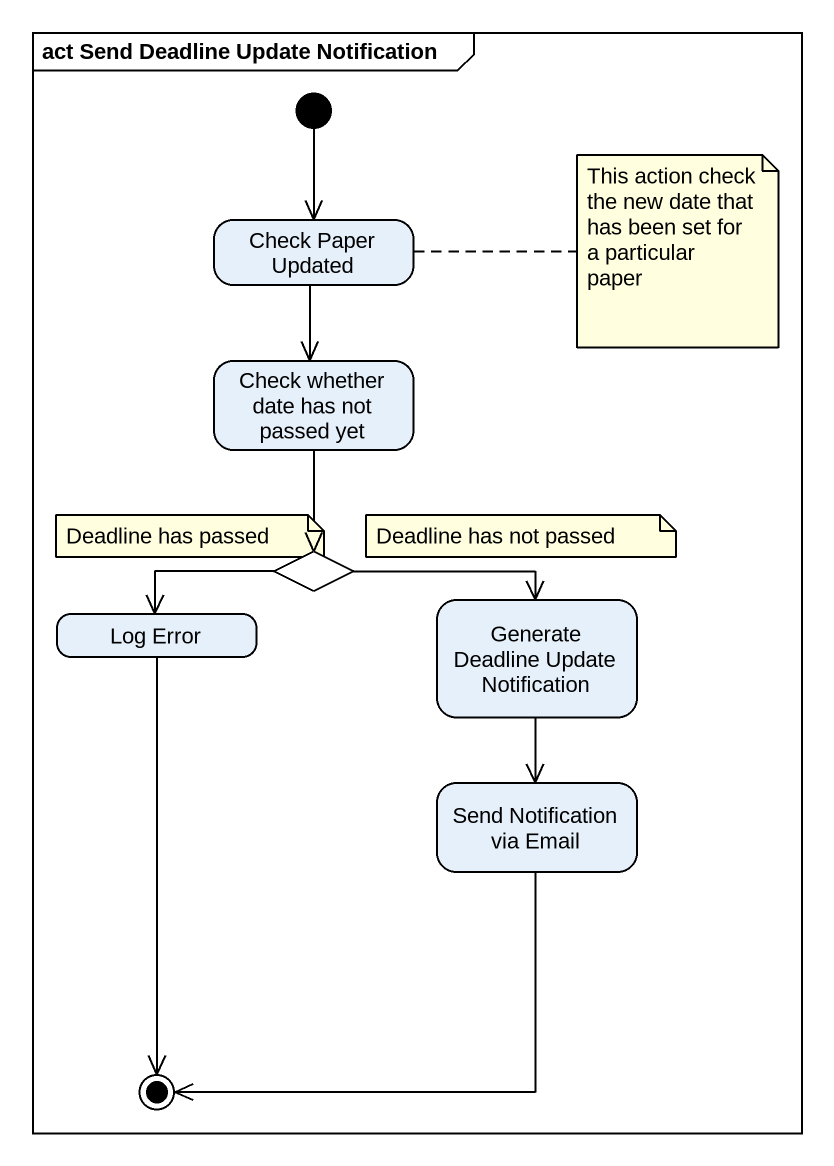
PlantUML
@startuml
mainframe act Send Deadline Update Notification
hide empty description
state "Check Paper Updated" as Check_Paper_Updated
state "Check whether date has not passed yet" as Check_whether_date_has_not
state choice1 <<choice>>
state "Log Error" as Log_Error
state "Generate Deadline Update Notification" as Generate_Deadline_Update
state "Send Notification via Email" as Send_Notification_via_Email
[*] --> Check_Paper_Updated
Check_Paper_Updated --> Check_whether_date_has_not
Check_whether_date_has_not --> choice1
choice1 -left-> Log_Error
choice1 -right-> Generate_Deadline_Update
Generate_Deadline_Update --> Send_Notification_via_Email
Log_Error --> [*]
Send_Notification_via_Email --> [*]
note right of Check_Paper_Updated : This action check the new date that has been set for a particular paper
note as N2
  Deadline has passed
end note
note as N3
  Deadline has not passed
end note
@enduml
